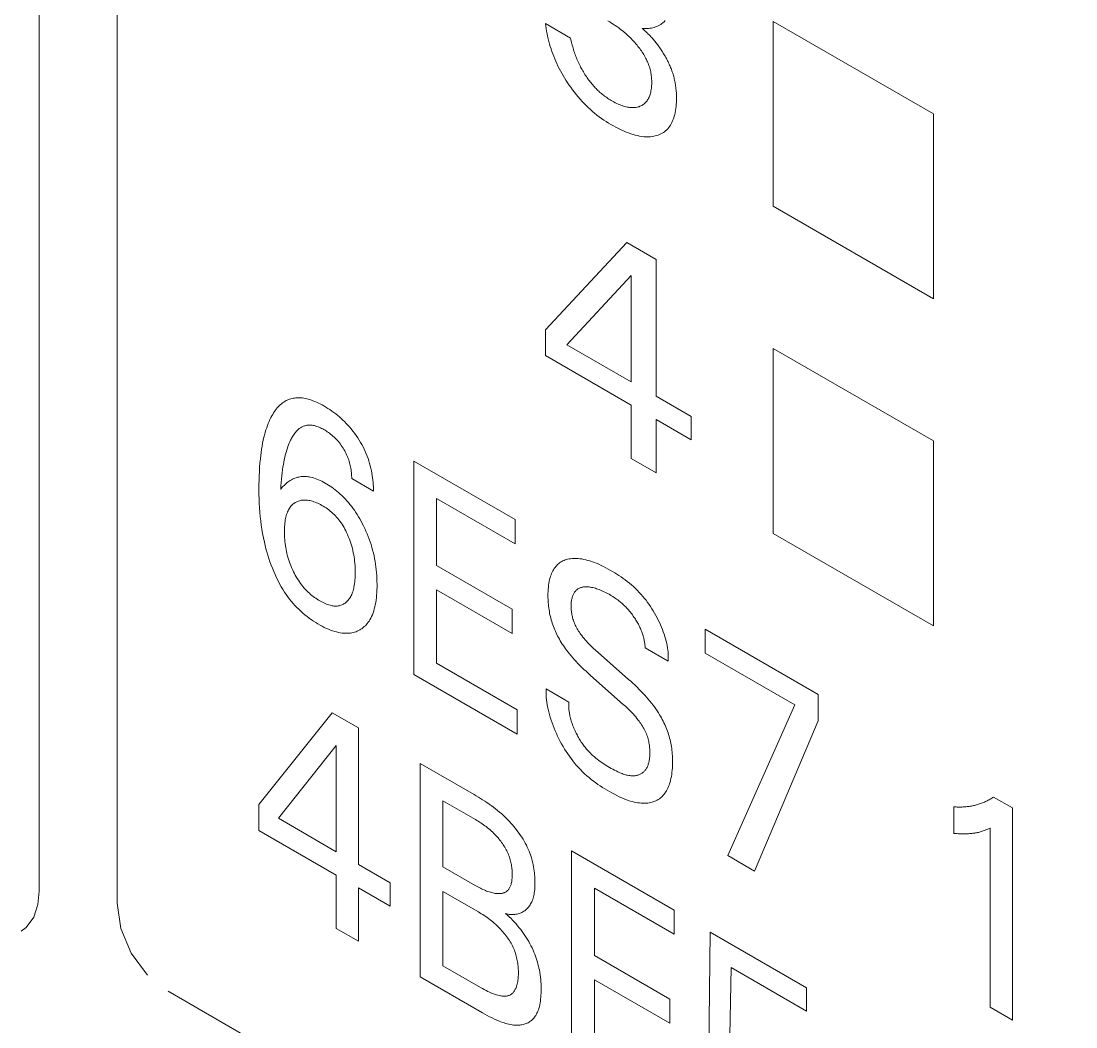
# Model space of a CAD drawing. Header units: inches. Extents: x 67578 to 72421, y -34894 to -31675.
# Drawn here: x 69275.13 to 69284.76, y -33413.28 to -33404.1 of the extents above; entities that cross this region are included whole.
import ezdxf

# ---------------------------------------------------------------- set-up
doc = ezdxf.new("R2010")
doc.units = ezdxf.units.IN
doc.header["$MEASUREMENT"] = 0

# ---------------------------------------------------------------- blocks, each defined once
blk = doc.blocks.new('ET200S')
at = {"lineweight": 0}
for p, q in [((86.7941, -40.491), (86.7941, 24.9925)), ((87.2429, 24.9235), (87.2429, -40.5599)), ((89.6996, -35.5104), (89.8447, -35.5942)), ((89.6996, -35.5104), (89.7015, -35.5247)), ((89.7015, -35.5247), (89.7036, -35.5391)), ((90.0582, -35.4944), (90.0686, -35.5005)), ((90.0686, -35.5005), (90.0791, -35.507)), ((90.0791, -35.507), (90.0896, -35.5137)), ((90.0896, -35.5137), (90.1001, -35.5206)), ((90.1001, -35.5206), (90.1105, -35.5279)), ((90.1105, -35.5279), (90.1209, -35.5354)), ((90.1209, -35.5354), (90.129, -35.5415)), ((90.2998, -35.5375), (90.3082, -35.5361)), ((90.3082, -35.5361), (90.3165, -35.5343)), ((90.3165, -35.5343), (90.3246, -35.5321)), ((90.3246, -35.5321), (90.3325, -35.5295)), ((90.3325, -35.5295), (90.3401, -35.5265)), ((90.3401, -35.5265), (90.3475, -35.5231)), ((90.3475, -35.5231), (90.3547, -35.5193)), ((90.3547, -35.5193), (90.3616, -35.515)), ((90.3616, -35.515), (90.3683, -35.5103)), ((90.3683, -35.5103), (90.3746, -35.5052)), ((90.3746, -35.5052), (90.3807, -35.4996)), ((90.3807, -35.4996), (90.3864, -35.4935)), ((91.927, -36.0283), (91.0078, -35.4976)), ((91.0078, -35.4976), (91.0078, -36.559)), ((89.7036, -35.5391), (89.7061, -35.5536)), ((89.7061, -35.5536), (89.709, -35.5683)), ((89.709, -35.5683), (89.7121, -35.583)), ((89.7121, -35.583), (89.7156, -35.5979)), ((89.8463, -35.6023), (89.8447, -35.5942)), ((90.129, -35.5415), (90.1371, -35.5478)), ((90.1371, -35.5478), (90.1451, -35.5543)), ((90.1451, -35.5543), (90.1531, -35.5609)), ((90.1531, -35.5609), (90.161, -35.5678)), ((90.161, -35.5678), (90.1689, -35.5749)), ((90.1689, -35.5749), (90.1768, -35.5821)), ((90.1768, -35.5821), (90.184, -35.5891)), ((90.184, -35.5891), (90.1912, -35.5962)), ((90.1912, -35.5962), (90.1983, -35.6035)), ((90.2551, -35.5386), (90.2644, -35.5392)), ((90.2602, -35.5428), (90.2551, -35.5386)), ((90.2653, -35.5471), (90.2602, -35.5428)), ((90.2644, -35.5392), (90.2735, -35.5394)), ((90.2703, -35.5515), (90.2653, -35.5471)), ((90.2754, -35.556), (90.2703, -35.5515)), ((90.2735, -35.5394), (90.2824, -35.5392)), ((90.2804, -35.5607), (90.2754, -35.556)), ((90.2854, -35.5654), (90.2804, -35.5607)), ((90.2824, -35.5392), (90.2912, -35.5385)), ((90.2904, -35.5703), (90.2854, -35.5654)), ((90.2953, -35.5753), (90.2904, -35.5703)), ((90.2912, -35.5385), (90.2998, -35.5375)), ((90.3002, -35.5804), (90.2953, -35.5753)), ((90.3051, -35.5856), (90.3002, -35.5804)), ((90.31, -35.5909), (90.3051, -35.5856)), ((90.3148, -35.5963), (90.31, -35.5909)), ((90.3196, -35.6018), (90.3148, -35.5963)), ((89.7156, -35.5979), (89.7194, -35.6128)), ((89.7194, -35.6128), (89.7236, -35.6277)), ((89.7236, -35.6277), (89.7278, -35.6418)), ((89.7278, -35.6418), (89.7323, -35.6559)), ((89.7323, -35.6559), (89.7371, -35.6699)), ((89.8481, -35.6104), (89.8463, -35.6023)), ((89.8499, -35.6186), (89.8481, -35.6104)), ((89.8519, -35.6268), (89.8499, -35.6186)), ((89.8541, -35.6351), (89.8519, -35.6268)), ((89.8563, -35.6433), (89.8541, -35.6351)), ((89.8587, -35.6516), (89.8563, -35.6433)), ((89.8612, -35.6599), (89.8587, -35.6516)), ((90.1983, -35.6035), (90.2053, -35.611)), ((90.2053, -35.611), (90.2122, -35.6186)), ((90.2122, -35.6186), (90.2191, -35.6265)), ((90.2191, -35.6265), (90.2258, -35.6345)), ((90.2258, -35.6345), (90.231, -35.6409)), ((90.231, -35.6409), (90.236, -35.6474)), ((90.236, -35.6474), (90.241, -35.654)), ((90.241, -35.654), (90.2459, -35.6607)), ((90.3243, -35.6074), (90.3196, -35.6018)), ((90.329, -35.6131), (90.3243, -35.6074)), ((90.3336, -35.6188), (90.329, -35.6131)), ((90.3382, -35.6247), (90.3336, -35.6188)), ((90.3428, -35.6306), (90.3382, -35.6247)), ((90.3472, -35.6366), (90.3428, -35.6306)), ((90.3517, -35.6426), (90.3472, -35.6366)), ((90.356, -35.6488), (90.3517, -35.6426)), ((90.3603, -35.655), (90.356, -35.6488)), ((90.3645, -35.6612), (90.3603, -35.655)), ((89.7371, -35.6699), (89.7421, -35.684)), ((89.7421, -35.684), (89.7475, -35.6981)), ((89.7475, -35.6981), (89.7532, -35.7121)), ((89.7532, -35.7121), (89.7592, -35.7261)), ((89.8638, -35.6682), (89.8612, -35.6599)), ((89.8664, -35.6759), (89.8638, -35.6682)), ((89.8691, -35.6837), (89.8664, -35.6759)), ((89.8719, -35.6914), (89.8691, -35.6837)), ((89.8748, -35.6991), (89.8719, -35.6914)), ((89.8778, -35.7069), (89.8748, -35.6991)), ((89.881, -35.7146), (89.8778, -35.7069)), ((89.8842, -35.7222), (89.881, -35.7146)), ((90.2459, -35.6607), (90.2507, -35.6676)), ((90.2507, -35.6676), (90.2553, -35.6745)), ((90.2553, -35.6745), (90.2599, -35.6815)), ((90.2599, -35.6815), (90.2643, -35.6886)), ((90.2643, -35.6886), (90.2685, -35.6959)), ((90.2685, -35.6959), (90.2726, -35.7032)), ((90.2726, -35.7032), (90.2761, -35.71)), ((90.2761, -35.71), (90.2796, -35.7168)), ((90.2796, -35.7168), (90.2828, -35.7238)), ((90.3685, -35.6672), (90.3645, -35.6612)), ((90.3724, -35.6733), (90.3685, -35.6672)), ((90.3762, -35.6794), (90.3724, -35.6733)), ((90.3799, -35.6855), (90.3762, -35.6794)), ((90.3836, -35.6917), (90.3799, -35.6855)), ((90.3872, -35.698), (90.3836, -35.6917)), ((90.3907, -35.7042), (90.3872, -35.698)), ((90.3942, -35.7105), (90.3907, -35.7042)), ((90.3975, -35.7168), (90.3942, -35.7105)), ((90.4008, -35.7232), (90.3975, -35.7168)), ((89.7592, -35.7261), (89.7654, -35.74)), ((89.7654, -35.74), (89.772, -35.7538)), ((89.772, -35.7538), (89.7788, -35.7675)), ((89.7788, -35.7675), (89.7859, -35.7811)), ((89.8876, -35.7299), (89.8842, -35.7222)), ((89.8911, -35.7375), (89.8876, -35.7299)), ((89.8946, -35.7449), (89.8911, -35.7375)), ((89.8983, -35.7522), (89.8946, -35.7449)), ((89.902, -35.7595), (89.8983, -35.7522)), ((89.9059, -35.7667), (89.902, -35.7595)), ((89.9098, -35.7739), (89.9059, -35.7667)), ((89.9139, -35.781), (89.9098, -35.7739)), ((90.2828, -35.7238), (90.2859, -35.7307)), ((90.2859, -35.7307), (90.2888, -35.7377)), ((90.2888, -35.7377), (90.2916, -35.7447)), ((90.2916, -35.7447), (90.2941, -35.7517)), ((90.2941, -35.7517), (90.2965, -35.7587)), ((90.2965, -35.7587), (90.2987, -35.7657)), ((90.2987, -35.7657), (90.3006, -35.7727)), ((90.3006, -35.7727), (90.3025, -35.7799)), ((90.4039, -35.7296), (90.4008, -35.7232)), ((90.407, -35.736), (90.4039, -35.7296)), ((90.41, -35.7424), (90.407, -35.736)), ((90.4129, -35.7488), (90.41, -35.7424)), ((90.4157, -35.7553), (90.4129, -35.7488)), ((90.4184, -35.7617), (90.4157, -35.7553)), ((90.4209, -35.7682), (90.4184, -35.7617)), ((90.4234, -35.7746), (90.4209, -35.7682)), ((90.4258, -35.7811), (90.4234, -35.7746)), ((89.7859, -35.7811), (89.7933, -35.7946)), ((89.7933, -35.7946), (89.8009, -35.808)), ((89.8009, -35.808), (89.8088, -35.8212)), ((89.8088, -35.8212), (89.8168, -35.8343)), ((89.8168, -35.8343), (89.8251, -35.8472)), ((89.918, -35.7881), (89.9139, -35.781)), ((89.9223, -35.7951), (89.918, -35.7881)), ((89.9266, -35.8021), (89.9223, -35.7951)), ((89.9307, -35.8085), (89.9266, -35.8021)), ((89.9349, -35.8148), (89.9307, -35.8085)), ((89.9392, -35.821), (89.9349, -35.8148)), ((89.9435, -35.8272), (89.9392, -35.821)), ((89.9479, -35.8333), (89.9435, -35.8272)), ((89.9524, -35.8393), (89.9479, -35.8333)), ((90.3025, -35.7799), (90.3041, -35.7872)), ((90.3041, -35.7872), (90.3055, -35.7944)), ((90.3055, -35.7944), (90.3067, -35.8015)), ((90.3067, -35.8015), (90.3076, -35.8086)), ((90.3076, -35.8086), (90.3084, -35.8156)), ((90.3084, -35.8156), (90.3091, -35.8225)), ((90.3091, -35.8225), (90.3095, -35.8294)), ((90.3095, -35.8294), (90.3098, -35.8362)), ((90.3098, -35.8362), (90.31, -35.8429)), ((90.428, -35.7876), (90.4258, -35.7811)), ((90.4302, -35.794), (90.428, -35.7876)), ((90.4323, -35.8008), (90.4302, -35.794)), ((90.4343, -35.8077), (90.4323, -35.8008)), ((90.4362, -35.8145), (90.4343, -35.8077)), ((90.438, -35.8213), (90.4362, -35.8145)), ((90.4396, -35.8281), (90.438, -35.8213)), ((90.4412, -35.8348), (90.4396, -35.8281)), ((90.4426, -35.8416), (90.4412, -35.8348)), ((89.8251, -35.8472), (89.8349, -35.8619)), ((89.8349, -35.8619), (89.845, -35.8762)), ((89.845, -35.8762), (89.8553, -35.8904)), ((89.8553, -35.8904), (89.8658, -35.9042)), ((89.957, -35.8452), (89.9524, -35.8393)), ((89.9616, -35.8511), (89.957, -35.8452)), ((89.9663, -35.8568), (89.9616, -35.8511)), ((89.9711, -35.8624), (89.9663, -35.8568)), ((89.9758, -35.8679), (89.9711, -35.8624)), ((89.9807, -35.8733), (89.9758, -35.8679)), ((89.9856, -35.8786), (89.9807, -35.8733)), ((89.9905, -35.8838), (89.9856, -35.8786)), ((89.9956, -35.8888), (89.9905, -35.8838)), ((90.0006, -35.8937), (89.9956, -35.8888)), ((90.0057, -35.8986), (90.0006, -35.8937)), ((90.0108, -35.9032), (90.0057, -35.8986)), ((90.3056, -35.8965), (90.3042, -35.9035)), ((90.3069, -35.8893), (90.3056, -35.8965)), ((90.3079, -35.8819), (90.3069, -35.8893)), ((90.3088, -35.8744), (90.3079, -35.8819)), ((90.3094, -35.8667), (90.3088, -35.8744)), ((90.3098, -35.8589), (90.3094, -35.8667)), ((90.31, -35.851), (90.3098, -35.8589)), ((90.31, -35.8429), (90.31, -35.851)), ((90.4439, -35.8483), (90.4426, -35.8416)), ((90.4451, -35.855), (90.4439, -35.8483)), ((90.4462, -35.8617), (90.4451, -35.855)), ((90.4472, -35.8683), (90.4462, -35.8617)), ((90.4481, -35.8749), (90.4472, -35.8683)), ((90.4489, -35.8815), (90.4481, -35.8749)), ((90.4502, -35.8957), (90.4489, -35.8815)), ((90.4512, -35.9097), (90.4502, -35.8957)), ((89.8658, -35.9042), (89.8766, -35.9178)), ((89.8766, -35.9178), (89.8875, -35.931)), ((89.8875, -35.931), (89.8987, -35.9439)), ((89.8987, -35.9439), (89.9102, -35.9566)), ((89.9102, -35.9566), (89.9218, -35.9689)), ((90.016, -35.9078), (90.0108, -35.9032)), ((90.0212, -35.9122), (90.016, -35.9078)), ((90.0273, -35.9172), (90.0212, -35.9122)), ((90.0334, -35.9221), (90.0273, -35.9172)), ((90.0396, -35.9267), (90.0334, -35.9221)), ((90.0458, -35.9312), (90.0396, -35.9267)), ((90.052, -35.9355), (90.0458, -35.9312)), ((90.0582, -35.9397), (90.052, -35.9355)), ((90.0645, -35.9438), (90.0582, -35.9397)), ((90.0707, -35.9476), (90.0645, -35.9438)), ((90.077, -35.9514), (90.0707, -35.9476)), ((90.085, -35.956), (90.077, -35.9514)), ((90.093, -35.9603), (90.085, -35.956)), ((90.2799, -35.9578), (90.2764, -35.9619)), ((90.2832, -35.9535), (90.2799, -35.9578)), ((90.2863, -35.9488), (90.2832, -35.9535)), ((90.2892, -35.944), (90.2863, -35.9488)), ((90.2919, -35.9389), (90.2892, -35.944)), ((90.2944, -35.9336), (90.2919, -35.9389)), ((90.2967, -35.928), (90.2944, -35.9336)), ((90.2988, -35.9223), (90.2967, -35.928)), ((90.3007, -35.9164), (90.2988, -35.9223)), ((90.3025, -35.9104), (90.3007, -35.9164)), ((90.3042, -35.9035), (90.3025, -35.9104)), ((90.4518, -35.9235), (90.4512, -35.9097)), ((90.4516, -35.9621), (90.452, -35.9497)), ((90.4521, -35.937), (90.4518, -35.9235)), ((90.452, -35.9497), (90.4521, -35.937)), ((89.9218, -35.9689), (89.9336, -35.9809)), ((89.9336, -35.9809), (89.9456, -35.9924)), ((89.9456, -35.9924), (89.9577, -36.0036)), ((89.9577, -36.0036), (89.9699, -36.0143)), ((89.9699, -36.0143), (89.9822, -36.0247)), ((90.101, -35.9645), (90.093, -35.9603)), ((90.109, -35.9684), (90.101, -35.9645)), ((90.117, -35.972), (90.109, -35.9684)), ((90.125, -35.9754), (90.117, -35.972)), ((90.1329, -35.9785), (90.125, -35.9754)), ((90.1408, -35.9814), (90.1329, -35.9785)), ((90.1479, -35.9837), (90.1408, -35.9814)), ((90.1549, -35.9858), (90.1479, -35.9837)), ((90.1619, -35.9876), (90.1549, -35.9858)), ((90.1689, -35.9892), (90.1619, -35.9876)), ((90.1758, -35.9905), (90.1689, -35.9892)), ((90.1826, -35.9915), (90.1758, -35.9905)), ((90.1893, -35.9922), (90.1826, -35.9915)), ((90.1959, -35.9926), (90.1893, -35.9922)), ((90.2021, -35.9927), (90.1959, -35.9926)), ((90.2082, -35.9925), (90.2021, -35.9927)), ((90.2142, -35.992), (90.2082, -35.9925)), ((90.2201, -35.9913), (90.2142, -35.992)), ((90.2258, -35.9902), (90.2201, -35.9913)), ((90.2315, -35.9888), (90.2258, -35.9902)), ((90.237, -35.9872), (90.2315, -35.9888)), ((90.2423, -35.9852), (90.237, -35.9872)), ((90.2471, -35.9832), (90.2423, -35.9852)), ((90.2518, -35.9809), (90.2471, -35.9832)), ((90.2563, -35.9784), (90.2518, -35.9809)), ((90.2607, -35.9756), (90.2563, -35.9784)), ((90.2649, -35.9726), (90.2607, -35.9756)), ((90.2689, -35.9693), (90.2649, -35.9726)), ((90.2728, -35.9657), (90.2689, -35.9693)), ((90.2764, -35.9619), (90.2728, -35.9657)), ((90.4448, -36.0207), (90.4468, -36.0095)), ((90.4468, -36.0095), (90.4485, -35.998)), ((90.4485, -35.998), (90.4499, -35.9863)), ((90.4499, -35.9863), (90.4509, -35.9744)), ((90.4509, -35.9744), (90.4516, -35.9621)), ((89.9822, -36.0247), (89.9953, -36.0352)), ((89.9953, -36.0352), (90.0086, -36.0453)), ((90.0086, -36.0453), (90.0219, -36.0549)), ((90.0219, -36.0549), (90.0352, -36.0641)), ((90.0352, -36.0641), (90.0486, -36.0729)), ((90.0486, -36.0729), (90.062, -36.0813)), ((90.4219, -36.0857), (90.4261, -36.0776)), ((90.4261, -36.0776), (90.4299, -36.0692)), ((90.4299, -36.0692), (90.4334, -36.0605)), ((90.4334, -36.0605), (90.4366, -36.0514)), ((90.4366, -36.0514), (90.4395, -36.0421)), ((90.4395, -36.0421), (90.4423, -36.0315)), ((90.4423, -36.0315), (90.4448, -36.0207)), ((91.927, -37.0897), (91.927, -36.0283)), ((90.062, -36.0813), (90.0755, -36.0894)), ((90.0755, -36.0894), (90.09, -36.0977)), ((90.09, -36.0977), (90.1046, -36.1056)), ((90.1046, -36.1056), (90.1192, -36.1131)), ((90.1192, -36.1131), (90.1337, -36.1201)), ((90.1337, -36.1201), (90.1481, -36.1266)), ((90.1481, -36.1266), (90.1626, -36.1326)), ((90.1626, -36.1326), (90.1769, -36.1381)), ((90.1769, -36.1381), (90.1898, -36.1426)), ((90.3625, -36.144), (90.3697, -36.1402)), ((90.3697, -36.1402), (90.3767, -36.1358)), ((90.3767, -36.1358), (90.3835, -36.1311)), ((90.3835, -36.1311), (90.3899, -36.1259)), ((90.3899, -36.1259), (90.3961, -36.1202)), ((90.3961, -36.1202), (90.402, -36.1141)), ((90.402, -36.1141), (90.4074, -36.1076)), ((90.4074, -36.1076), (90.4126, -36.1007)), ((90.4126, -36.1007), (90.4174, -36.0934)), ((90.4174, -36.0934), (90.4219, -36.0857)), ((90.1898, -36.1426), (90.2026, -36.1467)), ((90.2026, -36.1467), (90.2153, -36.1503)), ((90.2153, -36.1503), (90.2279, -36.1534)), ((90.2279, -36.1534), (90.2404, -36.156)), ((90.2404, -36.156), (90.2527, -36.158)), ((90.2527, -36.158), (90.2649, -36.1594)), ((90.2649, -36.1594), (90.2747, -36.1601)), ((90.2747, -36.1601), (90.2844, -36.1604)), ((90.2844, -36.1604), (90.294, -36.1603)), ((90.294, -36.1603), (90.3034, -36.1598)), ((90.3034, -36.1598), (90.3127, -36.1588)), ((90.3127, -36.1588), (90.3218, -36.1574)), ((90.3218, -36.1574), (90.3306, -36.1555)), ((90.3306, -36.1555), (90.3393, -36.1532)), ((90.3393, -36.1532), (90.3472, -36.1506)), ((90.3472, -36.1506), (90.355, -36.1475)), ((90.355, -36.1475), (90.3625, -36.144)), ((91.0078, -36.559), (91.927, -37.0897)), ((89.6996, -37.2686), (90.1672, -36.7678)), ((90.1672, -36.7678), (90.3348, -36.8645)), ((90.3348, -36.8645), (90.3348, -37.6492)), ((90.1927, -36.957), (89.8236, -37.3541)), ((90.1927, -37.5672), (90.1927, -36.957)), ((89.6996, -37.4162), (89.6996, -37.2686)), ((89.8236, -37.3541), (90.1927, -37.5672)), ((91.927, -37.9062), (91.0078, -37.3755)), ((91.0078, -37.3755), (91.0078, -38.437)), ((90.1927, -37.7009), (89.6996, -37.4162)), ((90.3348, -37.6492), (90.5355, -37.7651)), ((90.1927, -38.0073), (90.1927, -37.7009)), ((90.5355, -37.7651), (90.5355, -37.8988)), ((90.5355, -37.8988), (90.3348, -37.7829)), ((90.3348, -37.7829), (90.3348, -38.0893)), ((91.927, -38.9677), (91.927, -37.9062)), ((90.3348, -38.0893), (90.1927, -38.0073)), ((88.9439, -38.0211), (89.5257, -38.357)), ((88.9439, -39.2459), (88.9439, -38.0211)), ((88.7132, -38.1943), (88.588, -38.1221)), ((89.5257, -38.4959), (89.0744, -38.2354)), ((89.0744, -38.2354), (89.0744, -38.6216)), ((89.5257, -38.357), (89.5257, -38.4959)), ((91.0078, -38.437), (91.927, -38.9677)), ((89.0744, -38.6216), (89.5081, -38.872)), ((89.5081, -39.0109), (89.0744, -38.7605)), ((89.0744, -38.7605), (89.0744, -39.1824)), ((89.5081, -38.872), (89.5081, -39.0109)), ((90.617, -38.987), (91.2658, -39.3616)), ((90.617, -39.1242), (90.617, -38.987)), ((89.9851, -39.1048), (90.1772, -39.2748)), ((90.4045, -39.1708), (90.2719, -39.0942)), ((91.1311, -39.421), (90.617, -39.1242)), ((89.0744, -39.1824), (89.5379, -39.4499)), ((89.5379, -39.5888), (88.9439, -39.2459)), ((90.1488, -39.4198), (89.9567, -39.2499)), ((89.7036, -39.3295), (89.8349, -39.4053)), ((91.2658, -39.3616), (91.2658, -39.5118)), ((88.0556, -39.9937), (88.4764, -39.4659)), ((88.4764, -39.4659), (88.6273, -39.553)), ((89.5379, -39.4499), (89.5379, -39.5888)), ((90.7462, -40.2864), (91.1311, -39.421)), ((91.2658, -39.5118), (90.8997, -40.3751)), ((88.6273, -39.553), (88.6273, -40.3376)), ((88.4994, -39.6536), (88.1672, -40.072)), ((88.4994, -40.2638), (88.4994, -39.6536)), ((88.9811, -39.7572), (89.2903, -39.9357)), ((88.9811, -40.982), (88.9811, -39.7572)), ((92.2724, -39.9498), (92.3807, -40.0123)), ((88.0556, -40.1413), (88.0556, -39.9937)), ((89.1117, -39.9715), (89.1117, -40.35)), ((92.0438, -40.1589), (92.0438, -40.0061)), ((92.3807, -40.0123), (92.3807, -41.2301)), ((88.1672, -40.072), (88.4994, -40.2638)), ((92.2528, -41.1562), (92.2528, -40.1277)), ((88.4994, -40.3975), (88.0556, -40.1413)), ((89.8504, -40.2592), (90.4383, -40.5986)), ((89.8504, -41.4839), (89.8504, -40.2592)), ((90.8997, -40.3751), (90.7462, -40.2864)), ((88.6273, -40.3376), (88.8079, -40.4419)), ((89.1117, -40.35), (89.2975, -40.4572)), ((88.4994, -40.7039), (88.4994, -40.3975)), ((86.7874, -40.5664), (86.7941, -40.491)), ((88.6273, -40.4713), (88.6273, -40.7777)), ((88.8079, -40.5756), (88.6273, -40.4713)), ((88.8079, -40.4419), (88.8079, -40.5756)), ((89.1117, -40.4923), (89.1117, -40.9185)), ((90.4383, -40.7375), (89.981, -40.4734)), ((89.981, -40.4734), (89.981, -40.8597)), ((87.2635, -40.7051), (87.2429, -40.5599)), ((86.7634, -40.6397), (86.7874, -40.5664)), ((90.4383, -40.5986), (90.4383, -40.7375)), ((86.7193, -40.6989), (86.7634, -40.6397)), ((86.6906, -40.7199), (86.7193, -40.6989)), ((87.3229, -40.8465), (87.2635, -40.7051)), ((88.6273, -40.7777), (88.4994, -40.7039)), ((90.6379, -41.4368), (90.646, -40.7254)), ((90.646, -40.7254), (91.1988, -41.0445)), ((87.4167, -40.972), (87.3229, -40.8465)), ((89.981, -40.8597), (90.4147, -41.11)), ((89.1117, -40.9185), (89.3275, -41.0431)), ((89.339, -41.1886), (88.9811, -40.982)), ((90.7658, -40.9282), (90.7584, -41.318)), ((91.1988, -41.1782), (90.7658, -40.9282)), ((90.4147, -41.2489), (89.981, -40.9986)), ((89.981, -40.9986), (89.981, -41.5593)), ((91.1988, -41.0445), (91.1988, -41.1782)), ((87.5343, -41.0647), (97.4339, -46.7801)), ((90.4147, -41.11), (90.4147, -41.2489)), ((92.3807, -41.2301), (92.2528, -41.1562))]:
    blk.add_line(p, q, dxfattribs=at)
for points in [[(88.7132, -38.1943), (88.7131, -38.182), (88.7127, -38.1695), (88.7121, -38.1567), (88.7111, -38.1438), (88.7099, -38.1306), (88.7083, -38.1174), (88.7064, -38.1039), (88.7041, -38.0904), (88.7014, -38.0766), (88.6983, -38.0628), (88.6949, -38.0488), (88.691, -38.0348), (88.6867, -38.0208), (88.682, -38.0068), (88.6768, -37.9928), (88.6714, -37.9794), (88.6656, -37.9661), (88.6595, -37.9529), (88.653, -37.9398), (88.6461, -37.9268), (88.6388, -37.914), (88.6313, -37.9014), (88.6228, -37.8879), (88.6139, -37.8747), (88.6047, -37.8618), (88.5952, -37.8493), (88.5854, -37.8371), (88.5754, -37.8252), (88.5661, -37.8149), (88.5567, -37.8049), (88.5471, -37.7952), (88.5374, -37.7859), (88.5276, -37.7769), (88.5177, -37.7682), (88.5077, -37.7599), (88.4965, -37.7509), (88.4853, -37.7424), (88.474, -37.7342), (88.4626, -37.7264), (88.4512, -37.719), (88.4398, -37.712), (88.4283, -37.7052), (88.4178, -37.6994), (88.4073, -37.6938), (88.3968, -37.6886), (88.3864, -37.6837), (88.3759, -37.6792), (88.3655, -37.6751), (88.3567, -37.6719), (88.3479, -37.6689), (88.3391, -37.6663), (88.3305, -37.6641), (88.3219, -37.6621), (88.3134, -37.6606), (88.305, -37.6594), (88.2971, -37.6586), (88.2893, -37.6582), (88.2816, -37.6581), (88.274, -37.6583), (88.2665, -37.6589), (88.2592, -37.6598), (88.252, -37.661), (88.2449, -37.6625), (88.2379, -37.6643), (88.2311, -37.6665), (88.2245, -37.6689), (88.218, -37.6717), (88.2117, -37.6747), (88.2055, -37.6781), (88.1984, -37.6825), (88.1914, -37.6873), (88.1848, -37.6924), (88.1783, -37.698), (88.1721, -37.7039), (88.1661, -37.7101), (88.1603, -37.7166), (88.1548, -37.7234), (88.1494, -37.7305), (88.1443, -37.7378), (88.1393, -37.7454), (88.1346, -37.7533), (88.13, -37.7613), (88.1243, -37.772), (88.1189, -37.7831), (88.1138, -37.7945), (88.1089, -37.8061), (88.1044, -37.818), (88.1001, -37.8301), (88.096, -37.8425), (88.0922, -37.8552), (88.0886, -37.868), (88.0844, -37.8846), (88.0806, -37.9015), (88.077, -37.9187), (88.0738, -37.9361), (88.0709, -37.9538), (88.0683, -37.9717), (88.0659, -37.9899), (88.0638, -38.0082), (88.0615, -38.0322), (88.0596, -38.0566), (88.0581, -38.0812), (88.0569, -38.106), (88.0561, -38.1311), (88.0557, -38.1563), (88.0556, -38.1818), (88.0559, -38.2131)], [(88.1807, -38.1838), (88.182, -38.1644), (88.1834, -38.1451), (88.185, -38.1259), (88.1869, -38.1069), (88.189, -38.0881), (88.1915, -38.0694), (88.1935, -38.0555), (88.1958, -38.0417), (88.1982, -38.0281), (88.2009, -38.0147), (88.2038, -38.0014), (88.2069, -37.9883), (88.2102, -37.9755), (88.2129, -37.9658), (88.2158, -37.9561), (88.2189, -37.9467), (88.2221, -37.9374), (88.2255, -37.9283), (88.2291, -37.9193), (88.2329, -37.9106), (88.2369, -37.902), (88.2399, -37.8959), (88.2431, -37.8899), (88.2463, -37.884), (88.2497, -37.8783), (88.2533, -37.8727), (88.2569, -37.8673), (88.2607, -37.8621), (88.2647, -37.8571), (88.2688, -37.8523), (88.2731, -37.8477), (88.2776, -37.8434), (88.2822, -37.8393), (88.287, -37.8354), (88.2909, -37.8327), (88.2949, -37.83), (88.299, -37.8276), (88.3032, -37.8254), (88.3075, -37.8233), (88.3119, -37.8215), (88.3164, -37.8198), (88.321, -37.8184), (88.3258, -37.8172), (88.3306, -37.8163), (88.3355, -37.8156), (88.3405, -37.8151), (88.3456, -37.8149), (88.3508, -37.815), (88.356, -37.8153), (88.3613, -37.8159), (88.3667, -37.8168), (88.3721, -37.8179), (88.3775, -37.8192), (88.3831, -37.8208), (88.3886, -37.8226), (88.3952, -37.8249), (88.4018, -37.8275), (88.4084, -37.8304), (88.415, -37.8336), (88.4217, -37.837), (88.4283, -37.8407), (88.4349, -37.8445), (88.4414, -37.8485), (88.4479, -37.8528), (88.4544, -37.8572), (88.4608, -37.8619), (88.4672, -37.8669), (88.4736, -37.8721), (88.4802, -37.8778), (88.4868, -37.8837), (88.4932, -37.8899), (88.4996, -37.8964), (88.5058, -37.9031), (88.5119, -37.9101), (88.5176, -37.9171), (88.5231, -37.9242), (88.5285, -37.9316), (88.5336, -37.9392), (88.5386, -37.9469), (88.5434, -37.9548), (88.5482, -37.9632), (88.5527, -37.9718), (88.557, -37.9805), (88.561, -37.9892), (88.5647, -37.998), (88.5682, -38.0068), (88.571, -38.0149), (88.5736, -38.0229), (88.5759, -38.0309), (88.5781, -38.0389), (88.5799, -38.0468), (88.5816, -38.0547), (88.583, -38.0626), (88.5844, -38.0714), (88.5856, -38.0802), (88.5865, -38.0888), (88.5872, -38.0973), (88.5877, -38.1057), (88.5879, -38.114), (88.588, -38.1221)], [(88.7332, -38.7082), (88.7326, -38.6927), (88.7317, -38.6771), (88.7305, -38.6613), (88.729, -38.6453), (88.7271, -38.6292), (88.7248, -38.613), (88.7223, -38.5971), (88.7194, -38.5812), (88.7161, -38.5652), (88.7124, -38.549), (88.7083, -38.5328), (88.7038, -38.5165), (88.6989, -38.5002), (88.6938, -38.4848), (88.6884, -38.4694), (88.6826, -38.454), (88.6764, -38.4386), (88.6699, -38.4233), (88.663, -38.408), (88.6557, -38.3929), (88.649, -38.3798), (88.6421, -38.3667), (88.6349, -38.3539), (88.6275, -38.3411), (88.6198, -38.3286), (88.6118, -38.3163), (88.6036, -38.3042), (88.5951, -38.2923), (88.5865, -38.281), (88.5778, -38.27), (88.5688, -38.2593), (88.5597, -38.2489), (88.5504, -38.2388), (88.5409, -38.229), (88.5313, -38.2196), (88.5216, -38.2105), (88.5122, -38.2022), (88.5027, -38.1942), (88.4932, -38.1865), (88.4836, -38.1792), (88.474, -38.1722), (88.4643, -38.1655), (88.4546, -38.1592), (88.4448, -38.1532), (88.4351, -38.1475), (88.4257, -38.1423), (88.4163, -38.1374), (88.4069, -38.1329), (88.3975, -38.1287), (88.3882, -38.125), (88.3789, -38.1216), (88.3697, -38.1186), (88.3606, -38.116), (88.3516, -38.1139), (88.3436, -38.1124), (88.3358, -38.1113), (88.328, -38.1106), (88.3203, -38.1102), (88.3128, -38.1101), (88.3054, -38.1104), (88.2981, -38.111), (88.2909, -38.1119), (88.2838, -38.1132), (88.277, -38.1148), (88.2696, -38.1169), (88.2624, -38.1194), (88.2554, -38.1222), (88.2486, -38.1253), (88.242, -38.1288), (88.2355, -38.1325), (88.2292, -38.1365), (88.223, -38.1408), (88.217, -38.1454), (88.2112, -38.1501), (88.2053, -38.1553), (88.1997, -38.1608), (88.1945, -38.1662), (88.1895, -38.172), (88.185, -38.1777), (88.1807, -38.1838)], [(88.0559, -38.2131), (88.0566, -38.2382), (88.0576, -38.2636), (88.0591, -38.2892), (88.061, -38.3151), (88.0634, -38.3411), (88.066, -38.365), (88.0691, -38.389), (88.0727, -38.4132), (88.0769, -38.4376), (88.0816, -38.4622), (88.0868, -38.4869), (88.0912, -38.5056), (88.096, -38.5244), (88.1011, -38.5433), (88.1067, -38.5622), (88.1127, -38.5811), (88.1191, -38.6001), (88.1259, -38.6191), (88.1329, -38.6371), (88.1403, -38.6551), (88.1481, -38.673), (88.1564, -38.6908), (88.1651, -38.7084), (88.1744, -38.7258), (88.1841, -38.743), (88.1943, -38.7598), (88.2031, -38.7736), (88.2123, -38.7871), (88.2218, -38.8003), (88.2315, -38.8133), (88.2415, -38.8258), (88.2518, -38.8381), (88.2623, -38.8499), (88.2729, -38.8613), (88.2838, -38.8723), (88.2957, -38.8836), (88.3077, -38.8944), (88.3199, -38.9047), (88.3322, -38.9145), (88.3445, -38.9238), (88.357, -38.9326), (88.3695, -38.941), (88.382, -38.949), (88.3945, -38.9565), (88.4067, -38.9634), (88.4188, -38.9699), (88.4308, -38.9759), (88.4429, -38.9816), (88.4549, -38.9868), (88.4668, -38.9915), (88.4787, -38.9957), (88.4905, -38.9994), (88.5012, -39.0024), (88.5118, -39.0049), (88.5223, -39.0069), (88.5327, -39.0085), (88.543, -39.0095), (88.553, -39.0101), (88.563, -39.0101), (88.5727, -39.0096), (88.581, -39.0087), (88.5892, -39.0073), (88.5972, -39.0056), (88.605, -39.0035), (88.6127, -39.0009), (88.6201, -38.998), (88.6273, -38.9947), (88.6343, -38.991), (88.6411, -38.9869), (88.6478, -38.9823), (88.6543, -38.9773), (88.6605, -38.972), (88.6665, -38.9663), (88.6722, -38.9602), (88.6777, -38.9538), (88.6829, -38.947), (88.6878, -38.9398), (88.6924, -38.9324), (88.6976, -38.9231), (88.7023, -38.9133), (88.7067, -38.9032), (88.7107, -38.8926), (88.7144, -38.8817), (88.7177, -38.8705), (88.7206, -38.859), (88.7232, -38.8472), (88.7257, -38.8336), (88.7279, -38.8197), (88.7297, -38.8055), (88.7311, -38.7911), (88.7322, -38.7764), (88.7329, -38.7615), (88.7333, -38.7464), (88.7335, -38.7312), (88.7332, -38.7082)], [(88.5502, -38.8368), (88.5457, -38.8399), (88.541, -38.8427), (88.5362, -38.8453), (88.5312, -38.8475), (88.5261, -38.8494), (88.5208, -38.851), (88.5153, -38.8522), (88.5101, -38.8531), (88.5048, -38.8536), (88.4993, -38.8538), (88.4938, -38.8538), (88.4881, -38.8534), (88.4824, -38.8528), (88.4766, -38.852), (88.4707, -38.8508), (88.4648, -38.8494), (88.4574, -38.8473), (88.45, -38.8449), (88.4425, -38.8421), (88.435, -38.8389), (88.4275, -38.8355), (88.4199, -38.8318), (88.4123, -38.8277), (88.4047, -38.8235), (88.3971, -38.819), (88.3896, -38.8142), (88.3821, -38.8093), (88.3746, -38.804), (88.3672, -38.7985), (88.3598, -38.7927), (88.3525, -38.7866), (88.3452, -38.7803), (88.3376, -38.7732), (88.3301, -38.7658), (88.3228, -38.7581), (88.3156, -38.7502), (88.3085, -38.7419), (88.3016, -38.7334), (88.2949, -38.7246), (88.2883, -38.7154), (88.282, -38.706), (88.2759, -38.6964), (88.27, -38.6866), (88.2643, -38.6767), (88.2589, -38.6666), (88.2538, -38.6565), (88.2481, -38.6445), (88.2428, -38.6325), (88.2378, -38.6204), (88.2331, -38.6082), (88.2288, -38.5961), (88.2249, -38.5839), (88.2215, -38.5728), (88.2185, -38.5617), (88.2158, -38.5507), (88.2133, -38.5397), (88.2111, -38.5287), (88.2092, -38.5179), (88.2075, -38.5071), (88.2059, -38.4951), (88.2045, -38.4833), (88.2035, -38.4716), (88.2027, -38.46), (88.2021, -38.4485), (88.2018, -38.4371), (88.2017, -38.4259), (88.2018, -38.416), (88.2021, -38.4061), (88.2026, -38.3964), (88.2033, -38.3868), (88.2043, -38.3774), (88.2055, -38.3682), (88.2069, -38.3592), (88.2086, -38.3503), (88.2104, -38.3426), (88.2124, -38.3351), (88.2146, -38.3278), (88.217, -38.3207), (88.2197, -38.3138), (88.2227, -38.3072), (88.2259, -38.3009), (88.2294, -38.2949), (88.2325, -38.29), (88.2358, -38.2854), (88.2393, -38.281), (88.243, -38.2768), (88.2469, -38.2729), (88.2509, -38.2692), (88.2551, -38.2657), (88.2594, -38.2625), (88.2639, -38.2596)], [(88.2639, -38.2596), (88.2684, -38.257), (88.273, -38.2547), (88.2777, -38.2526), (88.2826, -38.2507), (88.2875, -38.2491), (88.2926, -38.2478), (88.2978, -38.2467), (88.3032, -38.2459), (88.3086, -38.2454), (88.3149, -38.2451), (88.3214, -38.2451), (88.328, -38.2456), (88.3347, -38.2463), (88.3415, -38.2473), (88.3484, -38.2487), (88.3553, -38.2504), (88.3623, -38.2523), (88.37, -38.2548), (88.3777, -38.2575), (88.3855, -38.2606), (88.3934, -38.264), (88.4012, -38.2677), (88.4091, -38.2717), (88.417, -38.276), (88.425, -38.2805), (88.433, -38.2854), (88.441, -38.2906), (88.449, -38.2961), (88.457, -38.3019), (88.4648, -38.3081), (88.4727, -38.3146), (88.4804, -38.3216), (88.4874, -38.3284), (88.4944, -38.3355), (88.5012, -38.3429), (88.5078, -38.3507), (88.5143, -38.3587), (88.5205, -38.367), (88.5266, -38.3755), (88.5326, -38.3845), (88.5384, -38.3938), (88.544, -38.4032), (88.5493, -38.4128), (88.5543, -38.4225), (88.5591, -38.4323), (88.5637, -38.4422), (88.5686, -38.4536), (88.5732, -38.465), (88.5775, -38.4764), (88.5814, -38.4879), (88.5851, -38.4993), (88.5885, -38.5107), (88.5918, -38.523), (88.5947, -38.5353), (88.5973, -38.5475), (88.5996, -38.5596), (88.6016, -38.5716), (88.6033, -38.5835), (88.6049, -38.5967), (88.6062, -38.6098), (88.6072, -38.6227), (88.6078, -38.6355), (88.6082, -38.6482), (88.6083, -38.6607), (88.6082, -38.6719), (88.6079, -38.683), (88.6073, -38.694), (88.6065, -38.7048), (88.6055, -38.7154), (88.6041, -38.7258), (88.6025, -38.736), (88.6011, -38.7438), (88.5994, -38.7514), (88.5976, -38.7589), (88.5955, -38.7661), (88.5933, -38.7732), (88.5908, -38.7801), (88.5881, -38.7867), (88.5852, -38.7931), (88.5822, -38.7988), (88.5791, -38.8043), (88.5758, -38.8095), (88.5723, -38.8145), (88.5685, -38.8193), (88.5646, -38.8238), (88.5605, -38.828), (88.5562, -38.832), (88.5502, -38.8368)], [(90.4045, -39.1708), (90.4051, -39.1601), (90.4052, -39.1493), (90.405, -39.1383), (90.4044, -39.1271), (90.4034, -39.1157), (90.402, -39.1043), (90.4003, -39.0927), (90.3983, -39.081), (90.3958, -39.0692), (90.3927, -39.0559), (90.3892, -39.0425), (90.3853, -39.029), (90.381, -39.0155), (90.3763, -39.0019), (90.3713, -38.9884), (90.3659, -38.9749), (90.3602, -38.9615), (90.354, -38.9479), (90.3476, -38.9345), (90.3409, -38.9212), (90.3338, -38.9079), (90.3265, -38.8949), (90.3189, -38.882), (90.311, -38.8693), (90.3029, -38.8568), (90.2945, -38.8445), (90.286, -38.8325), (90.2772, -38.8208), (90.2682, -38.8094), (90.259, -38.7982), (90.2497, -38.7874), (90.2387, -38.7755), (90.2276, -38.764), (90.2163, -38.7529), (90.2049, -38.7423), (90.1933, -38.7321), (90.1815, -38.7222), (90.1697, -38.7128), (90.1577, -38.7037), (90.1457, -38.6949), (90.1337, -38.6865), (90.1215, -38.6783), (90.1094, -38.6705), (90.0973, -38.663), (90.0851, -38.6557), (90.073, -38.6487), (90.0594, -38.6411), (90.0459, -38.6338), (90.0324, -38.6268), (90.019, -38.6203), (90.0056, -38.6141), (89.9923, -38.6084), (89.979, -38.6031), (89.967, -38.5987), (89.9552, -38.5948), (89.9434, -38.5913), (89.9316, -38.5882), (89.92, -38.5856), (89.9085, -38.5835), (89.8971, -38.5819), (89.8879, -38.5809), (89.8789, -38.5804), (89.8699, -38.5802), (89.8611, -38.5803), (89.8525, -38.5809), (89.844, -38.5819), (89.8356, -38.5832), (89.8274, -38.585), (89.8203, -38.587), (89.8133, -38.5893), (89.8065, -38.592), (89.7999, -38.595), (89.7934, -38.5983), (89.7872, -38.6021), (89.7812, -38.6062), (89.7754, -38.6106), (89.7699, -38.6154), (89.7647, -38.6206), (89.7597, -38.6262), (89.755, -38.6321), (89.7506, -38.6384), (89.7464, -38.645), (89.7425, -38.6519), (89.7389, -38.6591), (89.7355, -38.6666), (89.7324, -38.6743), (89.7296, -38.6824), (89.727, -38.6906), (89.7242, -38.7011), (89.7218, -38.7119), (89.7197, -38.7231), (89.718, -38.7345), (89.7167, -38.7461), (89.7157, -38.758), (89.715, -38.7702), (89.7146, -38.7825), (89.7145, -38.795)], [(89.9851, -39.1048), (89.9778, -39.0983), (89.9705, -39.0916), (89.9633, -39.0848), (89.9561, -39.0778), (89.949, -39.0706), (89.942, -39.0632), (89.935, -39.0557), (89.9282, -39.0479), (89.9214, -39.0399), (89.9149, -39.0317), (89.9084, -39.0232), (89.9038, -39.0169), (89.8992, -39.0105), (89.8948, -39.0039), (89.8905, -38.9972), (89.8864, -38.9905), (89.8824, -38.9836), (89.8785, -38.9767), (89.8749, -38.9697), (89.8714, -38.9627), (89.8682, -38.9556), (89.8652, -38.9485), (89.8624, -38.9414), (89.8601, -38.935), (89.858, -38.9285), (89.8561, -38.922), (89.8544, -38.9156), (89.8529, -38.9091), (89.8516, -38.9027), (89.8505, -38.8964), (89.8495, -38.89), (89.8487, -38.8838), (89.848, -38.8776), (89.8476, -38.8714), (89.8472, -38.8653), (89.8471, -38.8594), (89.847, -38.8532), (89.8471, -38.8472), (89.8474, -38.8412), (89.8478, -38.8354), (89.8484, -38.8297), (89.8492, -38.8241), (89.8501, -38.8187), (89.8512, -38.8134), (89.8524, -38.8082), (89.8538, -38.8032), (89.8554, -38.7983), (89.857, -38.794), (89.8587, -38.7899), (89.8606, -38.7859), (89.8626, -38.782), (89.8647, -38.7783), (89.867, -38.7748), (89.8694, -38.7714), (89.8719, -38.7682), (89.8746, -38.7652), (89.8775, -38.7624), (89.8804, -38.7598), (89.8834, -38.7575), (89.8864, -38.7555), (89.8896, -38.7536), (89.8929, -38.7518), (89.8963, -38.7503), (89.8997, -38.7489), (89.9033, -38.7477), (89.9069, -38.7466), (89.9106, -38.7457), (89.9144, -38.745), (89.9183, -38.7443), (89.9221, -38.7439), (89.9273, -38.7435), (89.9325, -38.7433), (89.9378, -38.7433), (89.9431, -38.7436), (89.9485, -38.744), (89.954, -38.7446), (89.9595, -38.7455), (89.9651, -38.7465), (89.9721, -38.748), (89.9792, -38.7498), (89.9864, -38.7518), (89.9936, -38.7541), (90.0008, -38.7566), (90.0081, -38.7593), (90.0154, -38.7622), (90.0236, -38.7657), (90.0318, -38.7694), (90.04, -38.7733), (90.0482, -38.7774), (90.0565, -38.7817), (90.0648, -38.7863), (90.073, -38.7911), (90.08, -38.7953), (90.087, -38.7996), (90.0941, -38.8041), (90.101, -38.8088), (90.108, -38.8137), (90.115, -38.8189), (90.1219, -38.8242), (90.1308, -38.8314), (90.1397, -38.8391)], [(89.7145, -38.795), (89.7145, -38.8046), (89.7148, -38.8143), (89.7153, -38.8242), (89.7159, -38.8341), (89.7167, -38.8441), (89.7178, -38.8541), (89.719, -38.8643), (89.7205, -38.8746), (89.7223, -38.8849), (89.724, -38.8943), (89.726, -38.9037), (89.7282, -38.9132), (89.7306, -38.9228), (89.7332, -38.9323), (89.736, -38.9419), (89.739, -38.9515), (89.7422, -38.9612), (89.7457, -38.9708), (89.7493, -38.9801), (89.753, -38.9893), (89.757, -38.9986), (89.7612, -39.0077), (89.7655, -39.0169), (89.7701, -39.0259), (89.7748, -39.0349), (89.7797, -39.0438), (89.7848, -39.0526), (89.7906, -39.0622), (89.7967, -39.0717), (89.8029, -39.081), (89.8093, -39.0902), (89.8158, -39.0992), (89.8224, -39.1081), (89.8292, -39.1169), (89.8384, -39.1284), (89.8477, -39.1397), (89.8572, -39.1508), (89.8669, -39.1616), (89.8766, -39.1722), (89.8864, -39.1826), (89.8979, -39.1944), (89.9095, -39.206), (89.9212, -39.2173), (89.9329, -39.2284), (89.9448, -39.2392), (89.9567, -39.2499)], [(90.1397, -38.8391), (90.145, -38.8438), (90.1502, -38.8487), (90.1554, -38.8538), (90.1605, -38.8589), (90.1656, -38.8642), (90.1707, -38.8696), (90.1757, -38.8752), (90.1807, -38.8809), (90.1855, -38.8867), (90.1903, -38.8927), (90.1951, -38.8987), (90.1997, -38.9048), (90.2043, -38.9111), (90.2082, -38.9167), (90.2121, -38.9224), (90.2159, -38.9282), (90.2196, -38.934), (90.2233, -38.94), (90.2268, -38.9459), (90.2302, -38.952), (90.2335, -38.958), (90.2367, -38.9642), (90.2397, -38.9703), (90.2426, -38.9764), (90.2453, -38.9824), (90.2479, -38.9885), (90.2503, -38.9946), (90.2526, -39.0008), (90.2548, -39.0069), (90.2569, -39.013), (90.2588, -39.0192), (90.2606, -39.0253), (90.2623, -39.0314), (90.2637, -39.0368), (90.265, -39.0422), (90.2661, -39.0476), (90.2672, -39.053), (90.2682, -39.0583), (90.269, -39.0636), (90.2698, -39.0688), (90.2704, -39.074), (90.2709, -39.0791), (90.2714, -39.0842), (90.2717, -39.0893), (90.2719, -39.0942)], [(90.4296, -39.7425), (90.4294, -39.7326), (90.4291, -39.7226), (90.4286, -39.7125), (90.4279, -39.7024), (90.4271, -39.6921), (90.426, -39.6818), (90.4247, -39.6713), (90.4231, -39.6608), (90.4213, -39.6502), (90.4194, -39.6405), (90.4173, -39.6308), (90.415, -39.621), (90.4125, -39.6112), (90.4098, -39.6013), (90.4068, -39.5915), (90.4036, -39.5816), (90.4001, -39.5717), (90.3965, -39.5618), (90.3927, -39.5522), (90.3887, -39.5426), (90.3845, -39.5331), (90.3801, -39.5236), (90.3754, -39.5142), (90.3706, -39.5048), (90.3656, -39.4956), (90.3605, -39.4864), (90.3551, -39.4773), (90.3481, -39.4659), (90.3408, -39.4547), (90.3332, -39.4437), (90.3255, -39.4328), (90.3176, -39.4222), (90.3095, -39.4117), (90.3, -39.3999), (90.2903, -39.3883), (90.2804, -39.3769), (90.2705, -39.3658), (90.2604, -39.3549), (90.2502, -39.3442), (90.2382, -39.3321), (90.2262, -39.3201), (90.214, -39.3085), (90.2018, -39.297), (90.1895, -39.2858), (90.1772, -39.2748)], [(89.7036, -39.3295), (89.7033, -39.3416), (89.7035, -39.354), (89.704, -39.3666), (89.7049, -39.3794), (89.7063, -39.3924), (89.708, -39.4056), (89.7101, -39.4189), (89.7126, -39.4324), (89.7154, -39.4459), (89.719, -39.4613), (89.7231, -39.4768), (89.7276, -39.4924), (89.7325, -39.508), (89.7378, -39.5236), (89.7435, -39.5393), (89.7496, -39.5549), (89.756, -39.5705), (89.7627, -39.5857), (89.7698, -39.6008), (89.7771, -39.6159), (89.7848, -39.6308), (89.7928, -39.6455), (89.8012, -39.66), (89.8097, -39.6744), (89.8186, -39.6885), (89.8278, -39.7023), (89.8372, -39.7159), (89.8468, -39.7291), (89.8567, -39.742), (89.8668, -39.7546), (89.8771, -39.7668), (89.8888, -39.7798), (89.9006, -39.7924), (89.9127, -39.8045), (89.925, -39.8161), (89.9375, -39.8274), (89.9501, -39.8381), (89.9628, -39.8485), (89.9756, -39.8585), (89.9886, -39.8681), (90.0016, -39.8774), (90.0146, -39.8863), (90.0277, -39.8948), (90.0408, -39.903), (90.0539, -39.9109), (90.0669, -39.9185), (90.0812, -39.9265), (90.0954, -39.9342), (90.1095, -39.9414), (90.1236, -39.9482), (90.1376, -39.9545), (90.1516, -39.9603), (90.1655, -39.9656), (90.1763, -39.9694), (90.1871, -39.9728), (90.1978, -39.9758), (90.2085, -39.9785), (90.219, -39.9807), (90.2295, -39.9826), (90.2398, -39.984), (90.25, -39.9849), (90.2594, -39.9854), (90.2687, -39.9854), (90.2778, -39.985), (90.2867, -39.9842), (90.2955, -39.9829), (90.3041, -39.9812), (90.3125, -39.9791), (90.3206, -39.9765), (90.3276, -39.9738), (90.3344, -39.9708), (90.341, -39.9674), (90.3475, -39.9636), (90.3537, -39.9595), (90.3596, -39.9551), (90.3654, -39.9502), (90.3709, -39.9451), (90.3761, -39.9396), (90.3811, -39.9337), (90.386, -39.9273), (90.3906, -39.9205), (90.3949, -39.9134), (90.3989, -39.906), (90.4026, -39.8983), (90.4061, -39.8903), (90.4093, -39.882), (90.4123, -39.8735), (90.415, -39.8647), (90.4175, -39.8557), (90.4202, -39.8442), (90.4225, -39.8323), (90.4245, -39.8202), (90.4262, -39.8078), (90.4275, -39.7952), (90.4285, -39.7823), (90.4291, -39.7692), (90.4295, -39.756), (90.4296, -39.7425)], [(89.9646, -39.7049), (89.9586, -39.699), (89.9526, -39.6929), (89.9468, -39.6867), (89.941, -39.6803), (89.9364, -39.6749), (89.9318, -39.6694), (89.9273, -39.6638), (89.9229, -39.6581), (89.9186, -39.6522), (89.9143, -39.6463), (89.9101, -39.6402), (89.9059, -39.6341), (89.9019, -39.6279), (89.8979, -39.6216), (89.8941, -39.6152), (89.8903, -39.6088), (89.8866, -39.6023), (89.883, -39.5957), (89.8795, -39.5891), (89.8761, -39.5825), (89.8728, -39.5758), (89.8697, -39.569), (89.8666, -39.5622), (89.8637, -39.5555), (89.8607, -39.5483), (89.8579, -39.5412), (89.8552, -39.5341), (89.8527, -39.527), (89.8503, -39.5198), (89.8481, -39.5127), (89.846, -39.5056), (89.844, -39.4985), (89.8422, -39.4915), (89.8406, -39.4844), (89.8392, -39.4775), (89.8381, -39.4716), (89.8371, -39.4658), (89.8362, -39.46), (89.8355, -39.4542), (89.8349, -39.4486), (89.8344, -39.4429), (89.834, -39.4373), (89.8338, -39.4318), (89.8338, -39.4264), (89.8338, -39.421), (89.834, -39.4157), (89.8344, -39.4104), (89.8349, -39.4053)], [(90.1488, -39.4198), (90.1567, -39.4269), (90.1646, -39.4341), (90.1724, -39.4415), (90.1802, -39.4491), (90.1879, -39.4568), (90.1956, -39.4648), (90.2031, -39.4729), (90.2106, -39.4813), (90.2179, -39.4899), (90.2251, -39.4987), (90.2322, -39.5078), (90.2372, -39.5146), (90.2422, -39.5214), (90.247, -39.5284), (90.2517, -39.5355), (90.2562, -39.5427), (90.2606, -39.55), (90.2647, -39.5574), (90.2687, -39.5648), (90.2725, -39.5723), (90.276, -39.5798), (90.2793, -39.5873), (90.2823, -39.5949), (90.2849, -39.6022), (90.2873, -39.6095), (90.2894, -39.6168), (90.2912, -39.624), (90.2929, -39.6313), (90.2943, -39.6385), (90.2955, -39.6457), (90.2966, -39.6529), (90.2974, -39.66), (90.2981, -39.6671), (90.2986, -39.6741), (90.299, -39.681), (90.2992, -39.6887), (90.2993, -39.6963), (90.2992, -39.7038), (90.2989, -39.7112), (90.2984, -39.7184), (90.2977, -39.7255), (90.2968, -39.7325), (90.2957, -39.7392), (90.2944, -39.7458), (90.2932, -39.7511), (90.2919, -39.7562), (90.2904, -39.7612), (90.2888, -39.7661), (90.287, -39.7707), (90.2851, -39.7753), (90.283, -39.7796), (90.2808, -39.7838), (90.2784, -39.7879), (90.2759, -39.7917), (90.2732, -39.7954), (90.2704, -39.7988), (90.2675, -39.802), (90.2644, -39.805), (90.2612, -39.8078), (90.2579, -39.8105), (90.2544, -39.8129), (90.2508, -39.8152), (90.2471, -39.8173), (90.2433, -39.8192), (90.2394, -39.821), (90.2354, -39.8225), (90.2313, -39.8239), (90.2271, -39.8251), (90.2229, -39.8261), (90.2185, -39.8269), (90.2141, -39.8275), (90.2096, -39.828), (90.2051, -39.8282), (90.2005, -39.8283), (90.1958, -39.8282), (90.1899, -39.8279), (90.1838, -39.8272), (90.1777, -39.8263), (90.1715, -39.8251), (90.1652, -39.8237), (90.1589, -39.822), (90.1526, -39.8201), (90.1462, -39.818), (90.1397, -39.8157), (90.1333, -39.8132), (90.1239, -39.8093), (90.1145, -39.805), (90.1051, -39.8004), (90.0956, -39.7956), (90.0861, -39.7905), (90.0765, -39.7852), (90.0669, -39.7797), (90.0582, -39.7745), (90.0494, -39.7692), (90.0407, -39.7637), (90.032, -39.7581), (90.0233, -39.7522), (90.0147, -39.7462), (90.0061, -39.7399), (89.9976, -39.7335), (89.9892, -39.7267), (89.9809, -39.7197), (89.9727, -39.7124), (89.9646, -39.7049)], [(89.4716, -40.6194), (89.4785, -40.621), (89.4853, -40.6224), (89.4921, -40.6234), (89.4988, -40.6241), (89.5054, -40.6245), (89.5119, -40.6245), (89.5183, -40.6243), (89.5246, -40.6238), (89.5308, -40.623), (89.5368, -40.6219), (89.5428, -40.6204), (89.5486, -40.6187), (89.5542, -40.6168), (89.5598, -40.6145), (89.5652, -40.612), (89.5707, -40.609), (89.576, -40.6058), (89.5811, -40.6022), (89.5861, -40.5984), (89.5909, -40.5943), (89.5954, -40.5898), (89.5998, -40.5852), (89.604, -40.5802), (89.6079, -40.575), (89.6116, -40.5695), (89.6151, -40.5638), (89.6183, -40.5578), (89.6213, -40.5515), (89.6242, -40.5448), (89.6267, -40.5378), (89.6291, -40.5306), (89.6311, -40.5231), (89.633, -40.5155), (89.6346, -40.5076), (89.636, -40.4995), (89.6373, -40.4898), (89.6384, -40.4798), (89.6392, -40.4697), (89.6397, -40.4593), (89.64, -40.4488), (89.64, -40.438), (89.6399, -40.4275), (89.6395, -40.4168), (89.6388, -40.406), (89.638, -40.3951), (89.6369, -40.3841), (89.6355, -40.3729), (89.6339, -40.3618), (89.632, -40.3505), (89.6298, -40.3392), (89.6273, -40.3279), (89.6246, -40.3166), (89.6215, -40.3052), (89.6181, -40.2939), (89.6144, -40.2825), (89.6103, -40.2712), (89.6059, -40.2599), (89.6012, -40.2487), (89.5959, -40.2372), (89.5903, -40.2258), (89.5843, -40.2145), (89.578, -40.2033), (89.5714, -40.1922), (89.5645, -40.1812), (89.5573, -40.1704), (89.5499, -40.1597), (89.5423, -40.1492), (89.5345, -40.1389), (89.5265, -40.1287), (89.5184, -40.1188), (89.5101, -40.1091), (89.5017, -40.0996), (89.4932, -40.0903), (89.4846, -40.0813), (89.4729, -40.0695), (89.4611, -40.0582), (89.4492, -40.0473), (89.4372, -40.0369), (89.4252, -40.0268), (89.413, -40.0171), (89.4009, -40.0077), (89.3887, -39.9987), (89.3764, -39.99), (89.3641, -39.9815), (89.3518, -39.9734), (89.3395, -39.9654), (89.3272, -39.9577), (89.3149, -39.9502), (89.3026, -39.9429), (89.2903, -39.9357)], [(92.2724, -39.9498), (92.2674, -39.9531), (92.2623, -39.9563), (92.2571, -39.9594), (92.2519, -39.9625), (92.2466, -39.9654), (92.2413, -39.9682), (92.2359, -39.971), (92.2305, -39.9737), (92.225, -39.9762), (92.2195, -39.9787), (92.2139, -39.9811), (92.2082, -39.9833), (92.2025, -39.9855), (92.1969, -39.9875), (92.1913, -39.9894), (92.1856, -39.9913), (92.1799, -39.993), (92.1741, -39.9947), (92.1683, -39.9962), (92.1624, -39.9976), (92.1565, -39.999), (92.1506, -40.0003), (92.1446, -40.0014), (92.1385, -40.0025), (92.1324, -40.0034), (92.1263, -40.0043), (92.1202, -40.005), (92.114, -40.0057), (92.1078, -40.0062), (92.1016, -40.0067), (92.0953, -40.007), (92.089, -40.0073), (92.0827, -40.0074), (92.0763, -40.0075), (92.0698, -40.0074), (92.0634, -40.0072), (92.0569, -40.007), (92.0503, -40.0066), (92.0438, -40.0061)], [(89.1117, -39.9715), (89.298, -40.0791), (89.3057, -40.0837), (89.3134, -40.0884), (89.3212, -40.0933), (89.3289, -40.0983), (89.3366, -40.1034), (89.3444, -40.1088), (89.3521, -40.1143), (89.3597, -40.12), (89.3673, -40.1259), (89.3749, -40.1321), (89.3825, -40.1384), (89.39, -40.1451), (89.3974, -40.152), (89.4047, -40.1592), (89.412, -40.1666), (89.4174, -40.1724), (89.4228, -40.1784), (89.4281, -40.1845), (89.4333, -40.1907), (89.4384, -40.1971), (89.4434, -40.2036), (89.4483, -40.2103), (89.453, -40.217), (89.4577, -40.2239), (89.4621, -40.2308), (89.4664, -40.2378), (89.4706, -40.2449), (89.4745, -40.2521), (89.4783, -40.2593), (89.4818, -40.2666), (89.4851, -40.2739), (89.4882, -40.2812), (89.491, -40.2885), (89.4936, -40.2958), (89.496, -40.3032), (89.4981, -40.3105), (89.5001, -40.3178), (89.5019, -40.3252), (89.5034, -40.3325), (89.5048, -40.3398), (89.506, -40.347), (89.507, -40.3543), (89.5078, -40.3615), (89.5085, -40.3686), (89.509, -40.3757), (89.5093, -40.3827), (89.5094, -40.3896), (89.5095, -40.3965), (89.5093, -40.4033), (89.509, -40.4099), (89.5086, -40.4165), (89.5079, -40.4229), (89.5071, -40.4292), (89.5062, -40.4353), (89.505, -40.4413), (89.5036, -40.447), (89.5024, -40.4515), (89.501, -40.4558), (89.4995, -40.4599), (89.4979, -40.4639), (89.4962, -40.4678), (89.4942, -40.4714), (89.4922, -40.4749), (89.49, -40.4782), (89.4876, -40.4813), (89.4851, -40.4842), (89.4825, -40.4868), (89.4797, -40.4892), (89.4768, -40.4915), (89.4737, -40.4935), (89.4705, -40.4954), (89.4672, -40.497), (89.4638, -40.4985), (89.4603, -40.4998), (89.4567, -40.501), (89.4529, -40.5019), (89.4491, -40.5027), (89.4452, -40.5033), (89.4413, -40.5038), (89.4372, -40.5041), (89.4332, -40.5043), (89.429, -40.5043), (89.4248, -40.5042), (89.4206, -40.5039), (89.4163, -40.5036), (89.412, -40.503), (89.4051, -40.5019), (89.3981, -40.5005), (89.3911, -40.4988), (89.384, -40.4968), (89.3769, -40.4946), (89.3698, -40.4921), (89.3626, -40.4894), (89.3555, -40.4865), (89.3482, -40.4833), (89.341, -40.48), (89.3338, -40.4766), (89.3265, -40.4729), (89.3193, -40.4692), (89.312, -40.4653), (89.3048, -40.4613), (89.2975, -40.4572)], [(92.0438, -40.1589), (92.0522, -40.1595), (92.0607, -40.16), (92.0691, -40.1604), (92.0775, -40.1608), (92.0858, -40.161), (92.0941, -40.1612), (92.1024, -40.1612), (92.1088, -40.1611), (92.1152, -40.161), (92.1216, -40.1608), (92.1279, -40.1604), (92.1342, -40.16), (92.1405, -40.1595), (92.1467, -40.1589), (92.1529, -40.1582), (92.1584, -40.1575), (92.1638, -40.1567), (92.1691, -40.1558), (92.1744, -40.1548), (92.1797, -40.1538), (92.185, -40.1526), (92.1902, -40.1514), (92.1953, -40.15), (92.2013, -40.1483), (92.2073, -40.1465), (92.2131, -40.1445), (92.218, -40.1427), (92.2228, -40.1409), (92.2276, -40.139), (92.2323, -40.137), (92.2392, -40.134), (92.246, -40.1309), (92.2528, -40.1277)], [(89.1117, -40.4923), (89.3149, -40.6097), (89.3233, -40.6147), (89.3317, -40.6198), (89.3401, -40.6251), (89.3485, -40.6305), (89.3569, -40.6361), (89.3652, -40.6419), (89.3736, -40.6479), (89.3819, -40.6541), (89.3902, -40.6605), (89.3984, -40.6671), (89.4066, -40.6741), (89.4148, -40.6813), (89.4228, -40.6887), (89.4309, -40.6965), (89.4388, -40.7046), (89.4447, -40.7109), (89.4505, -40.7173), (89.4563, -40.7239), (89.4619, -40.7307), (89.4675, -40.7376), (89.4729, -40.7446), (89.4783, -40.7518), (89.4834, -40.7591), (89.4885, -40.7665), (89.4933, -40.774), (89.498, -40.7816), (89.5025, -40.7893), (89.5068, -40.7971), (89.5108, -40.8049), (89.5146, -40.8128), (89.5182, -40.8208), (89.5216, -40.8291), (89.5248, -40.8375), (89.5277, -40.846), (89.5303, -40.8544), (89.5327, -40.8629), (89.5348, -40.8713), (89.5367, -40.8798), (89.5384, -40.8882), (89.5399, -40.8966), (89.5411, -40.9049), (89.5421, -40.9131), (89.543, -40.9213), (89.5437, -40.9294), (89.5441, -40.9375), (89.5445, -40.9454), (89.5446, -40.9532), (89.5447, -40.9617), (89.5445, -40.97), (89.5441, -40.9782), (89.5436, -40.9862), (89.5428, -40.9941), (89.5418, -41.0017), (89.5406, -41.0093), (89.5392, -41.0166), (89.5376, -41.0238), (89.5362, -41.0291), (89.5346, -41.0343), (89.5329, -41.0394), (89.5311, -41.0443), (89.5291, -41.0491), (89.5269, -41.0537), (89.5245, -41.0581), (89.522, -41.0623), (89.5193, -41.0663), (89.5164, -41.07), (89.5138, -41.0729), (89.511, -41.0757), (89.5082, -41.0783), (89.5052, -41.0807), (89.5021, -41.0829), (89.4988, -41.0849), (89.4955, -41.0867), (89.492, -41.0883), (89.4885, -41.0897), (89.4848, -41.0909), (89.481, -41.0918), (89.4764, -41.0927), (89.4717, -41.0932), (89.4669, -41.0935), (89.4619, -41.0935), (89.4569, -41.0932), (89.4518, -41.0927), (89.4466, -41.092), (89.4414, -41.0911), (89.4343, -41.0896), (89.427, -41.0878), (89.4198, -41.0857), (89.4124, -41.0834), (89.4051, -41.0808), (89.3977, -41.0779), (89.3902, -41.0749), (89.3798, -41.0703), (89.3694, -41.0654), (89.3589, -41.0603), (89.3484, -41.0548), (89.338, -41.049), (89.3275, -41.0431)], [(89.339, -41.1886), (89.3525, -41.1963), (89.3661, -41.2039), (89.3798, -41.2111), (89.3934, -41.2181), (89.4071, -41.2247), (89.4206, -41.2309), (89.4342, -41.2366), (89.4436, -41.2403), (89.453, -41.2438), (89.4623, -41.2469), (89.4716, -41.2498), (89.4809, -41.2523), (89.49, -41.2545), (89.4991, -41.2564), (89.5081, -41.2579), (89.517, -41.2589), (89.5258, -41.2596), (89.5325, -41.2599), (89.5392, -41.2599), (89.5459, -41.2596), (89.5524, -41.259), (89.5588, -41.2582), (89.5652, -41.2572), (89.5714, -41.2559), (89.5775, -41.2543), (89.5834, -41.2524), (89.5892, -41.2503), (89.5949, -41.2479), (89.6004, -41.2452), (89.6058, -41.2423), (89.611, -41.239), (89.6159, -41.2355), (89.6207, -41.2317), (89.6253, -41.2277), (89.6297, -41.2233), (89.6339, -41.2187), (89.6379, -41.2138), (89.6416, -41.2086), (89.6451, -41.203), (89.6484, -41.1972), (89.6515, -41.1912), (89.6543, -41.1849), (89.657, -41.1783), (89.6594, -41.1715), (89.6617, -41.1646), (89.6637, -41.1574), (89.6656, -41.15), (89.6672, -41.1425), (89.6692, -41.1318), (89.6709, -41.1209), (89.6723, -41.1098), (89.6734, -41.0984), (89.6742, -41.0868), (89.6748, -41.075), (89.6751, -41.0631), (89.6752, -41.0512), (89.675, -41.038), (89.6746, -41.0247), (89.6739, -41.0114), (89.6728, -40.9979), (89.6714, -40.9843), (89.6696, -40.9706), (89.6675, -40.9567), (89.6649, -40.9427), (89.6626, -40.9315), (89.66, -40.9203), (89.6571, -40.909), (89.654, -40.8977), (89.6506, -40.8863), (89.6469, -40.8749), (89.6429, -40.8634), (89.6386, -40.852), (89.634, -40.8407), (89.6287, -40.8283), (89.623, -40.816), (89.617, -40.8038), (89.6106, -40.7917), (89.604, -40.7798), (89.5971, -40.768), (89.5899, -40.7565), (89.5825, -40.7451), (89.5746, -40.7335), (89.5664, -40.7221), (89.558, -40.7111), (89.5494, -40.7002), (89.5404, -40.6893), (89.5313, -40.6787), (89.5219, -40.6684), (89.5125, -40.6583), (89.5024, -40.6481), (89.4922, -40.6382), (89.4819, -40.6286), (89.4716, -40.6194)]]:
    blk.add_lwpolyline(points, dxfattribs=at)

msp = doc.modelspace()

# ---------------------------------------------------------------- block references
at = {"xscale": 1.59100124616462, "yscale": 1.59100124616462, "zscale": 1.59100124616462}
msp.add_blockref('ET200S', (69137.2041, -33347.6241), dxfattribs=at)

doc.saveas('drawing.dxf')
